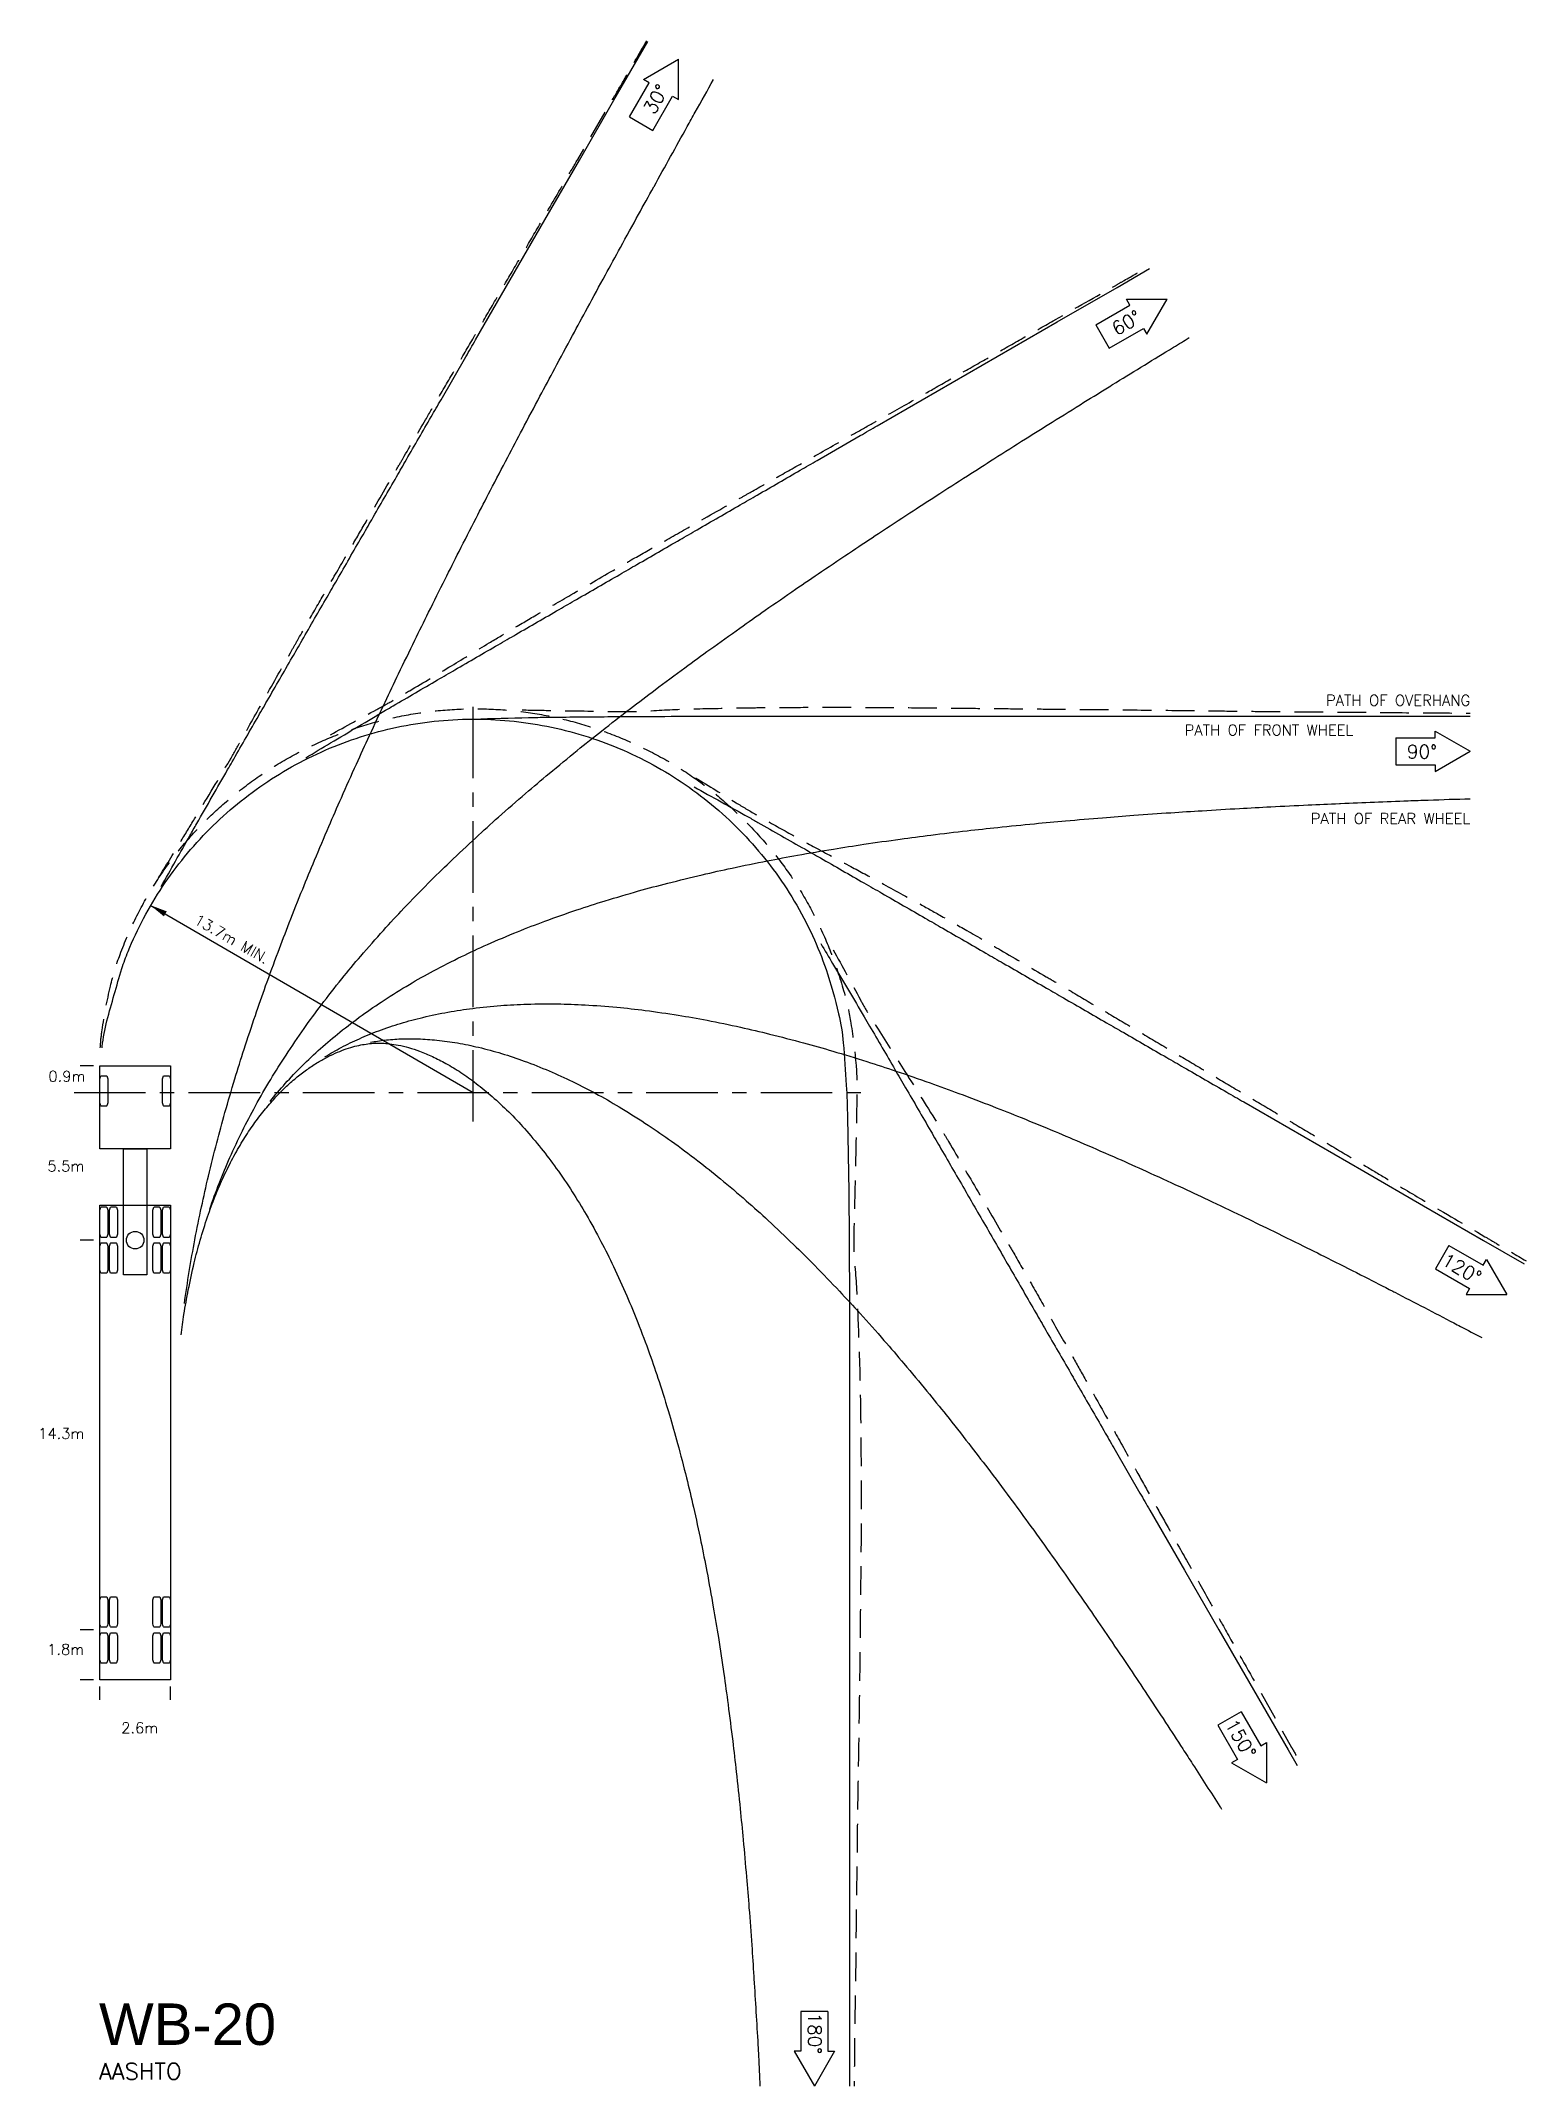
# Model space of a CAD drawing. Extents: x -15.9 to 38.6, y -36.5 to 38.6.
import ezdxf
from ezdxf.enums import TextEntityAlignment as Align

# ---------------------------------------------------------------- set-up
doc = ezdxf.new("R2010")
doc.units = 0
doc.header["$LTSCALE"] = 2.1
doc.header["$MEASUREMENT"] = 0
doc.linetypes.add('CENTER', pattern=[2, 1.25, -0.25, 0.25, -0.25])
doc.linetypes.add('DASHED', pattern=[0.75, 0.5, -0.25])
for name, color, linetype in [('DIMS', 1, 'CONTINUOUS'), ('OVERHANG', 2, 'DASHED'), ('TEXT', 4, 'CONTINUOUS'), ('VEHICLE', 7, 'CONTINUOUS'), ('WHEELS', 3, 'CONTINUOUS')]:
    doc.layers.add(name, color=color, linetype=linetype)
doc.styles.add('SANSSERIF', font='SAS_____.pfb', dxfattribs={"height": 2})
doc.styles.get("Standard").update_dxf_attribs({"font": 'ROMANS.shx', "height": 2})

msp = doc.modelspace()

# ---------------------------------------------------------------- linework, layer by layer
at = {"layer": 'DIMS', "linetype": 'CENTER'}
for p, q in [((0, -1.07), (0, 14.652)), ((-14.647, 0), (14.647, 0))]:
    msp.add_line(p, q, dxfattribs=at)
at = {"layer": 'DIMS'}
for p, q in [((-11.852, 6.873), (0, 0)), ((-13.932, 0.969), (-14.427, 0.969)), ((-13.932, -5.425), (-14.427, -5.425)), ((-13.932, -19.733), (-14.427, -19.733)), ((-13.932, -21.56), (-14.427, -21.56)), ((-13.7, -22.302), (-13.7, -21.807)), ((-11.112, -22.302), (-11.112, -21.807))]:
    msp.add_line(p, q, dxfattribs=at)
msp.add_solid([(-11.352, 6.46), (-11.245, 6.644), (-11.852, 6.873)], dxfattribs=at)
at = {"layer": 'OVERHANG', "flags": 128}
for points in [[(-11.55, 7.87, -0.000961), (-10.75, 9.182, 0.001458), (-10.224, 10.047, 0.000408), (-9.011, 12.058, 0.004825), (-8.91, 12.229, 0.003824), (-8.51, 12.935, -0.001792), (-7.664, 14.445, -0.000124), (-6.642, 16.253, -0.000553), (-6.411, 16.659, -0.00106), (-5.774, 17.774, -0.001082), (-5.144, 18.864, -0.000252), (-4.41, 20.128, -0.00034), (-3.865, 21.064, -0.000036), (-2.847, 22.808, -0.000138), (-2.583, 23.261, -0.000003), (-1.748, 24.69, -0.000005), (-1.299, 25.458, -0.000005), (-0.657, 26.556, 0.000011), (-0.015, 27.655, 0.00012), (0.626, 28.753, -0.000045), (1.268, 29.852, -0.000118), (1.91, 30.95, 0.000076), (2.552, 32.048, 0.000134), (3.418, 33.532, 0.00028), (3.834, 34.245), (5.113, 36.443, -0.000006), (5.529, 37.157, -0.000003), (6.367, 38.598)], [(-5.238, 13.128, -0.001823), (-3.539, 14.056, 0.005632), (-2.992, 14.361, 0.003786), (-2.33, 14.746, 0.001625), (-0.797, 15.66, 0.002018), (0.59, 16.5, -0.003527), (1.385, 16.978, -0.001393), (2.32, 17.529, -0.00103), (3.589, 18.267, -0.000432), (5.241, 19.222, -0.001276), (5.801, 19.544, -0.000249), (6.812, 20.12, -0.000208), (8.023, 20.808, -0.000077), (9.842, 21.84, -0.000346), (10.246, 22.069, -0.000436), (11.358, 22.697, 0.00026), (12.471, 23.325, 0.000049), (13.941, 24.156, 0.000095), (14.695, 24.583, 0.000117), (16.082, 25.367, 0.000194), (16.918, 25.842, 0.000051), (18.029, 26.472, -0.000024), (19.139, 27.102, -0.000032), (20.25, 27.732, 0.000042), (21.36, 28.363, 0.000265), (21.366, 28.366, 0.000001), (23.579, 29.625, 0.000357), (23.89, 29.803, 0.000126), (24.776, 30.309)], [(-13.685, 1.64, -0.02167), (-13.621, 2.278, -0.022286), (-13.312, 3.903, -0.031111), (-12.959, 5.064, -0.025793), (-12.378, 6.407, -0.024286), (-11.708, 7.608, -0.025622), (-10.963, 8.678, -0.024573), (-10.091, 9.696, -0.024612), (-9.123, 10.622, -0.02337), (-8.064, 11.458, -0.023546), (-6.939, 12.185, -0.023927), (-5.739, 12.808, -0.024028), (-4.491, 13.311, -0.024588), (-3.203, 13.69, -0.024291), (-1.869, 13.944, -0.024235), (-0.522, 14.067, -0.024262), (0.828, 14.059, -0.024216), (2.181, 13.92, -0.024552), (3.496, 13.653, -0.023891), (4.772, 13.262, -0.023373), (6.033, 12.741, -0.023833), (7.254, 12.096, -0.0251), (8.348, 11.373, -0.02444), (9.363, 10.548, -0.023152), (10.346, 9.579, -0.02286), (11.24, 8.519, -0.024691), (11.971, 7.463, -0.02456), (12.605, 6.322, -0.023607), (13.147, 5.076, -0.022263), (13.621, 3.644, -0.029778), (13.861, 2.541, -0.017133), (14.051, 0.987, -0.026709), (14.084, -0.017, -0.000307), (14.057, -1.345, -0.000293), (14.027, -2.735, -0.00082), (13.979, -4.732, 0.002321), (13.965, -5.437, 0.027144), (13.997, -6.289, -0.013532), (14.108, -7.993, -0.001152), (14.178, -9.932, -0.003379), (14.196, -10.594, -0.001609), (14.218, -11.916, -0.001627), (14.231, -13.224, -0.001036), (14.241, -15.173, -0.002911), (14.239, -15.866, -0.00025), (14.229, -16.959, -0.000175), (14.213, -18.517, -0.000053), (14.19, -20.763, -0.000296), (14.185, -21.162, -0.000654), (14.176, -21.869, -0.000239), (14.147, -23.803, -0.000693), (14.12, -25.429, 0.001117), (14.104, -26.438, 0.000729), (14.088, -27.752, -0.000516), (14.072, -29.066, -0.00001), (14.057, -30.231, -0.000008), (14.037, -31.689), (14.002, -34.307, 0.001104), (13.994, -34.984, 0.0005), (13.982, -36.478)], [(1.795, 14.041, 0.001592), (2.979, 14.018, 0.000492), (5.167, 13.984, 0.002797), (5.552, 13.98, 0.017003), (6.529, 14.01, -0.010586), (8.097, 14.078, -0.001051), (9.872, 14.114, -0.002382), (10.655, 14.125, -0.001036), (12.206, 14.135, -0.001587), (13.219, 14.136, -0.000632), (14.958, 14.13, -0.001327), (15.786, 14.124, -0.000033), (17.368, 14.109, -0.000053), (18.355, 14.099, -0.000004), (19.639, 14.086, 0.000015), (20.923, 14.073, 0.0001), (22.206, 14.06, -0.000262), (23.489, 14.047, -0.000244), (23.81, 14.044, -0.000035), (26.055, 14.018, -0.000145), (27.338, 14.003, 0.001258), (28.62, 13.988, 0.0003), (29.902, 13.976, -0.000036), (31.184, 13.965, -0.000015), (32.466, 13.954, 0.000051), (33.747, 13.943, 0.000307), (33.778, 13.942, 0.000004), (36.309, 13.923, 0.000305), (36.335, 13.923, 0.000031), (36.591, 13.922)], [(8.153, 11.548, -0.004964), (9.647, 10.634, 0.010243), (10.376, 10.199, 0.002791), (11.519, 9.556, 0.002914), (12.62, 8.953, 0.001859), (13.858, 8.29, -0.002263), (14.875, 7.745, -0.001553), (16.311, 6.961, -0.002724), (17.125, 6.506, -0.001949), (18.121, 5.94, -0.001555), (19.363, 5.22, -0.000436), (21.03, 4.246, -0.001287), (21.593, 3.915, -0.000042), (22.705, 3.256, 0.000045), (23.818, 2.597, 0.000019), (24.929, 1.938, -0.000097), (26.041, 1.28, -0.001017), (27.15, 0.619, 0.000532), (28.26, -0.041, 0.000142), (29.369, -0.7, -0.000129), (30.479, -1.359, -0.000169), (31.587, -2.017, 0.000253), (32.696, -2.676, 0.000315), (33.483, -3.143, 0.000174), (34.913, -3.989, 0.000198), (34.925, -3.996, 0.000001), (37.131, -5.297, 0.000502), (37.567, -5.554, 0.000204), (38.641, -6.184)], [(13.209, 5.237, -0.003777), (14.21, 3.396, 0.014701), (14.477, 2.929, 0.005003), (14.859, 2.318, -0.001958), (15.844, 0.764, -0.000256), (17.099, -1.234, -0.002881), (17.21, -1.413, -0.004202), (17.445, -1.806, -0.0009), (18.527, -3.653, -0.000264), (19.549, -5.406, -0.000934), (19.837, -5.902, -0.001138), (20.442, -6.957, -0.000995), (21.13, -8.166, -0.000421), (21.915, -9.558, -0.000665), (22.411, -10.439, -0.00021), (23.037, -11.559, -0.000204), (23.683, -12.715, -0.000553), (24.39, -13.986, 0.000699), (24.95, -14.991, 0.001165), (25.504, -15.978, -0.000898), (26.224, -17.257, -0.000961), (27.008, -18.664, 0.001566), (27.49, -19.526, 0.000018), (28.126, -20.656, -0.000009), (28.763, -21.786), (30.035, -24.044, 0.000548), (30.092, -24.145, 0.000113), (30.367, -24.631)]]:
    msp.add_lwpolyline(points, format="xyb", dxfattribs=at)
at = {"layer": 'TEXT'}
for p, q in [((6.245, 37.184), (7.53, 37.926)), ((7.53, 36.442), (7.53, 37.926)), ((5.735, 35.807), (6.459, 37.061)), ((6.459, 37.061), (6.245, 37.184)), ((6.592, 35.312), (7.316, 36.566)), ((7.316, 36.566), (7.53, 36.442)), ((5.735, 35.807), (6.592, 35.312)), ((22.851, 28.178), (24.104, 28.902)), ((24.104, 28.902), (23.98, 29.116)), ((23.98, 29.116), (25.465, 29.116)), ((24.723, 27.831), (25.465, 29.116)), ((22.851, 28.178), (23.345, 27.322)), ((23.345, 27.322), (24.599, 28.045)), ((24.599, 28.045), (24.723, 27.831)), ((33.858, 13.014), (33.858, 12.025)), ((33.858, 13.014), (35.306, 13.014)), ((35.306, 13.014), (35.306, 13.262)), ((35.306, 13.262), (36.591, 12.52)), ((33.858, 12.025), (35.306, 12.025)), ((35.306, 11.778), (36.591, 12.52)), ((35.306, 12.025), (35.306, 11.778)), ((35.809, -5.622), (35.315, -6.479)), ((35.809, -5.622), (37.063, -6.346)), ((35.315, -6.479), (36.568, -7.203)), ((37.063, -6.346), (37.187, -6.132)), ((37.187, -6.132), (37.929, -7.417)), ((36.568, -7.203), (36.445, -7.417)), ((36.445, -7.417), (37.929, -7.417)), ((28.181, -22.737), (27.324, -23.232)), ((27.324, -23.232), (28.048, -24.485)), ((28.181, -22.737), (28.905, -23.991)), ((28.905, -23.991), (29.119, -23.867)), ((29.119, -23.867), (29.119, -25.351)), ((28.048, -24.485), (27.834, -24.609)), ((27.834, -24.609), (29.119, -25.351)), ((13.017, -33.745), (12.027, -33.745)), ((12.027, -33.745), (12.027, -35.193)), ((13.017, -33.745), (13.017, -35.193)), ((12.027, -35.193), (11.78, -35.193)), ((11.78, -35.193), (12.522, -36.478)), ((13.264, -35.193), (12.522, -36.478)), ((13.017, -35.193), (13.264, -35.193))]:
    msp.add_line(p, q, dxfattribs=at)
at = {"layer": 'VEHICLE'}
for points in [[(-11.112, 0.969), (-11.112, -2.076), (-13.7, -2.076), (-13.7, 0.969)], [(-11.975, -2.076), (-11.975, -6.703), (-12.838, -6.703), (-12.838, -2.076)], [(-11.112, -4.146), (-11.112, -21.56), (-13.7, -21.56), (-13.7, -4.146)]]:
    msp.add_lwpolyline(points, close=True, dxfattribs=at)
for points in [[(-13.41, -0.346, -0.14), (-13.446, -0.496, -0.24), (-13.466, -0.502), (-13.644, -0.502, -0.24), (-13.664, -0.496, -0.14), (-13.7, -0.346), (-13.7, 0.457, -0.14), (-13.664, 0.607, -0.24), (-13.644, 0.613), (-13.466, 0.613, -0.24), (-13.446, 0.607, -0.14), (-13.41, 0.457)], [(-11.112, -0.346, -0.14), (-11.148, -0.496, -0.24), (-11.168, -0.502), (-11.347, -0.502, -0.24), (-11.367, -0.496, -0.14), (-11.402, -0.346), (-11.402, 0.457, -0.14), (-11.367, 0.607, -0.24), (-11.347, 0.613), (-11.168, 0.613, -0.24), (-11.148, 0.607, -0.14), (-11.112, 0.457)], [(-13.7, -4.363, -0.14), (-13.664, -4.214, -0.24), (-13.644, -4.207), (-13.466, -4.207, -0.24), (-13.446, -4.214, -0.14), (-13.41, -4.363), (-13.41, -5.167, -0.14), (-13.446, -5.316, -0.24), (-13.466, -5.323), (-13.644, -5.323, -0.24), (-13.664, -5.316, -0.14), (-13.7, -5.167)], [(-13.347, -4.363, -0.14), (-13.311, -4.214, -0.24), (-13.291, -4.207), (-13.112, -4.207, -0.24), (-13.092, -4.214, -0.14), (-13.057, -4.363), (-13.057, -5.167, -0.14), (-13.092, -5.316, -0.24), (-13.112, -5.323), (-13.291, -5.323, -0.24), (-13.311, -5.316, -0.14), (-13.347, -5.167)], [(-11.756, -4.363, -0.14), (-11.72, -4.214, -0.24), (-11.7, -4.207), (-11.522, -4.207, -0.24), (-11.502, -4.214, -0.14), (-11.466, -4.363), (-11.466, -5.167, -0.14), (-11.502, -5.316, -0.24), (-11.522, -5.323), (-11.7, -5.323, -0.24), (-11.72, -5.316, -0.14), (-11.756, -5.167)], [(-11.402, -4.363, -0.14), (-11.367, -4.214, -0.24), (-11.347, -4.207), (-11.168, -4.207, -0.24), (-11.148, -4.214, -0.14), (-11.112, -4.363), (-11.112, -5.167, -0.14), (-11.148, -5.316, -0.24), (-11.168, -5.323), (-11.347, -5.323, -0.24), (-11.367, -5.316, -0.14), (-11.402, -5.167)], [(-13.7, -5.682, -0.14), (-13.664, -5.533, -0.24), (-13.644, -5.526), (-13.466, -5.526, -0.24), (-13.446, -5.533, -0.14), (-13.41, -5.682), (-13.41, -6.486, -0.14), (-13.446, -6.635, -0.24), (-13.466, -6.642), (-13.644, -6.642, -0.24), (-13.664, -6.635, -0.14), (-13.7, -6.486)], [(-13.347, -5.682, -0.14), (-13.311, -5.533, -0.24), (-13.291, -5.526), (-13.112, -5.526, -0.24), (-13.092, -5.533, -0.14), (-13.057, -5.682), (-13.057, -6.486, -0.14), (-13.092, -6.635, -0.24), (-13.112, -6.642), (-13.291, -6.642, -0.24), (-13.311, -6.635, -0.14), (-13.347, -6.486)], [(-11.756, -5.682, -0.14), (-11.72, -5.533, -0.24), (-11.7, -5.526), (-11.522, -5.526, -0.24), (-11.502, -5.533, -0.14), (-11.466, -5.682), (-11.466, -6.486, -0.14), (-11.502, -6.635, -0.24), (-11.522, -6.642), (-11.7, -6.642, -0.24), (-11.72, -6.635, -0.14), (-11.756, -6.486)], [(-11.402, -5.682, -0.14), (-11.367, -5.533, -0.24), (-11.347, -5.526), (-11.168, -5.526, -0.24), (-11.148, -5.533, -0.14), (-11.112, -5.682), (-11.112, -6.486, -0.14), (-11.148, -6.635, -0.24), (-11.168, -6.642), (-11.347, -6.642, -0.24), (-11.367, -6.635, -0.14), (-11.402, -6.486)], [(-13.7, -18.672, -0.14), (-13.664, -18.523, -0.24), (-13.644, -18.516), (-13.466, -18.516, -0.24), (-13.446, -18.523, -0.14), (-13.41, -18.672), (-13.41, -19.476, -0.14), (-13.446, -19.625, -0.24), (-13.466, -19.632), (-13.644, -19.632, -0.24), (-13.664, -19.625, -0.14), (-13.7, -19.476)], [(-13.347, -18.672, -0.14), (-13.311, -18.523, -0.24), (-13.291, -18.516), (-13.112, -18.516, -0.24), (-13.092, -18.523, -0.14), (-13.057, -18.672), (-13.057, -19.476, -0.14), (-13.092, -19.625, -0.24), (-13.112, -19.632), (-13.291, -19.632, -0.24), (-13.311, -19.625, -0.14), (-13.347, -19.476)], [(-11.756, -18.672, -0.14), (-11.72, -18.523, -0.24), (-11.7, -18.516), (-11.522, -18.516, -0.24), (-11.502, -18.523, -0.14), (-11.466, -18.672), (-11.466, -19.476, -0.14), (-11.502, -19.625, -0.24), (-11.522, -19.632), (-11.7, -19.632, -0.24), (-11.72, -19.625, -0.14), (-11.756, -19.476)], [(-11.402, -18.672, -0.14), (-11.367, -18.523, -0.24), (-11.347, -18.516), (-11.168, -18.516, -0.24), (-11.148, -18.523, -0.14), (-11.112, -18.672), (-11.112, -19.476, -0.14), (-11.148, -19.625, -0.24), (-11.168, -19.632), (-11.347, -19.632, -0.24), (-11.367, -19.625, -0.14), (-11.402, -19.476)], [(-13.7, -19.991, -0.14), (-13.664, -19.842, -0.24), (-13.644, -19.835), (-13.466, -19.835, -0.24), (-13.446, -19.842, -0.14), (-13.41, -19.991), (-13.41, -20.795, -0.14), (-13.446, -20.944, -0.24), (-13.466, -20.951), (-13.644, -20.951, -0.24), (-13.664, -20.944, -0.14), (-13.7, -20.795)], [(-13.347, -19.991, -0.14), (-13.311, -19.842, -0.24), (-13.291, -19.835), (-13.112, -19.835, -0.24), (-13.092, -19.842, -0.14), (-13.057, -19.991), (-13.057, -20.795, -0.14), (-13.092, -20.944, -0.24), (-13.112, -20.951), (-13.291, -20.951, -0.24), (-13.311, -20.944, -0.14), (-13.347, -20.795)], [(-11.756, -19.991, -0.14), (-11.72, -19.842, -0.24), (-11.7, -19.835), (-11.522, -19.835, -0.24), (-11.502, -19.842, -0.14), (-11.466, -19.991), (-11.466, -20.795, -0.14), (-11.502, -20.944, -0.24), (-11.522, -20.951), (-11.7, -20.951, -0.24), (-11.72, -20.944, -0.14), (-11.756, -20.795)], [(-11.402, -19.991, -0.14), (-11.367, -19.842, -0.24), (-11.347, -19.835), (-11.168, -19.835, -0.24), (-11.148, -19.842, -0.14), (-11.112, -19.991), (-11.112, -20.795, -0.14), (-11.148, -20.944, -0.24), (-11.168, -20.951), (-11.347, -20.951, -0.24), (-11.367, -20.944, -0.14), (-11.402, -20.795)]]:
    msp.add_lwpolyline(points, format="xyb", close=True, dxfattribs=at)
msp.add_circle((-12.406, -5.425), 0.323, dxfattribs=at)
at = {"layer": 'WHEELS', "flags": 128}
for points in [[(-11.451, 7.555, -0.000315), (-10.398, 9.421, -0.001315), (-10.145, 9.867, -0.000071), (-9.012, 11.847, -0.000491), (-8.847, 12.135, -0.000081), (-7.931, 13.728, -0.0002), (-7.558, 14.376, -0.000032), (-6.643, 15.962, -0.00008), (-6.275, 16.6, -0.000013), (-5.362, 18.182, -0.000032), (-4.998, 18.814, -0.000005), (-4.086, 20.393, -0.000013), (-3.723, 21.022, -0.000002), (-2.813, 22.599, -0.000005), (-2.451, 23.226, -0.000001), (-1.542, 24.801, -0.000002), (-1.18, 25.427, 0), (-0.271, 27.001, -0.000001), (0.09, 27.627), (1.359, 29.826), (2.629, 32.024), (3.897, 34.222), (5.166, 36.419), (6.41, 38.573)], [(-10.598, -7.745, -0.006209), (-10.42, -6.571, -0.006253), (-10.215, -5.41, -0.005623), (-9.971, -4.205, -0.005971), (-9.716, -3.075, -0.004985), (-9.411, -1.852, -0.005469), (-9.11, -0.742, -0.004351), (-8.749, 0.492, -0.004881), (-8.407, 1.587, -0.003755), (-7.995, 2.826, -0.004279), (-7.617, 3.908, -0.003214), (-7.161, 5.15, -0.003706), (-6.751, 6.221, -0.002736), (-6.258, 7.462, -0.003182), (-5.822, 8.524, -0.002319), (-5.297, 9.762, -0.002714), (-4.838, 10.815, -0.001959), (-4.285, 12.05, -0.002304), (-3.807, 13.096, -0.001651), (-3.232, 14.328, -0.001953), (-2.738, 15.366, -0.001386), (-2.142, 16.595, -0.001648), (-1.635, 17.627, -0.001154), (-1.031, 18.839, -0.001371), (-0.518, 19.856, -0.000987), (0.104, 21.073, -0.001165), (0.634, 22.101, -0.000828), (1.268, 23.315, -0.000981), (1.806, 24.338, -0.000692), (2.449, 25.552, -0.000824), (2.993, 26.57, -0.00058), (3.644, 27.781, -0.000691), (4.193, 28.796, -0.000487), (4.851, 30.005, -0.00058), (5.405, 31.018, -0.000408), (6.068, 32.225, -0.000486), (6.625, 33.236, -0.000342), (6.636, 33.255, -0.000003), (7.854, 35.451, -0.000691), (8.149, 35.981, -0.000305), (8.821, 37.181)], [(-6.141, 12.282, -0.003969), (-5.233, 12.83, -0.00019), (-3.213, 14.027, -0.001402), (-2.939, 14.189, -0.000223), (-1.306, 15.143, -0.000578), (-0.674, 15.51, -0.000096), (0.917, 16.433, -0.000235), (1.568, 16.81, -0.000038), (3.155, 17.728, -0.000095), (3.794, 18.097, -0.000015), (5.378, 19.012, -0.000038), (6.01, 19.378, -0.000006), (7.591, 20.291, -0.000015), (8.22, 20.654, -0.000002), (9.799, 21.566, -0.000006), (10.426, 21.928, -0.000001), (12.003, 22.838, -0.000002), (12.629, 23.2, 0), (14.205, 24.11, -0.000001), (14.831, 24.471), (17.031, 25.741), (19.231, 27.012), (21.431, 28.281), (23.63, 29.551), (24.818, 30.237)], [(-9.671, -4.292, -0.011514), (-9.324, -3.339, -0.011344), (-8.927, -2.388, -0.010506), (-8.471, -1.417, -0.010867), (-7.991, -0.498, -0.00938), (-7.429, 0.478, -0.010016), (-6.868, 1.371, -0.008223), (-6.207, 2.343, -0.009), (-5.573, 3.209, -0.007113), (-4.823, 4.168, -0.007942), (-4.125, 5.006, -0.006097), (-3.297, 5.946, -0.006915), (-2.545, 6.756, -0.005191), (-1.65, 7.674, -0.005961), (-0.854, 8.455, -0.0044), (0.096, 9.349, -0.005101), (0.929, 10.105, -0.003717), (1.924, 10.975, -0.004341), (2.788, 11.706, -0.003132), (3.82, 12.554, -0.003679), (4.708, 13.264, -0.002636), (5.771, 14.091, -0.003114), (6.679, 14.78, -0.002209), (7.767, 15.59, -0.002624), (8.69, 16.262, -0.001835), (9.786, 17.045, -0.002181), (10.714, 17.697, -0.001568), (11.832, 18.47, -0.001851), (12.784, 19.119, -0.001315), (13.917, 19.881, -0.001558), (14.876, 20.518, -0.001099), (16.021, 21.269, -0.001308), (16.986, 21.896, -0.000921), (18.14, 22.638, -0.001097), (19.111, 23.257, -0.000772), (20.272, 23.991, -0.00092), (21.249, 24.604, -0.000647), (22.416, 25.331, -0.000771), (23.396, 25.939, -0.000542), (23.461, 25.979, -0.000017), (25.552, 27.262, -0.001084), (25.7, 27.353, -0.000277), (26.28, 27.705)], [(-13.619, 1.64, -0.000619), (-13.615, 1.682, -0.040684), (-13.442, 2.628, -0.008055), (-12.893, 4.544, -0.024025), (-12.668, 5.173, -0.024632), (-12.096, 6.387, -0.024213), (-11.397, 7.559, -0.024943), (-10.591, 8.649, -0.024537), (-9.667, 9.671, -0.025122), (-8.655, 10.588, -0.024815), (-7.543, 11.41, -0.025236), (-6.363, 12.111, -0.02502), (-5.108, 12.696, -0.02531), (-3.806, 13.149, -0.025163), (-2.458, 13.471, -0.025359), (-1.089, 13.654, -0.025261), (0.297, 13.699, -0.025392), (1.677, 13.603, -0.025326), (3.044, 13.367, -0.025413), (4.378, 12.995, -0.02537), (5.67, 12.489, -0.025428), (6.902, 11.854, -0.025399), (8.065, 11.098, -0.025437), (9.144, 10.227, -0.025418), (10.131, 9.251, -0.025444), (11.012, 8.181, -0.025431), (11.781, 7.025, -0.025448), (12.452, 5.754, -0.027354), (12.948, 4.512, -0.023536), (13.412, 2.883, -0.036839), (13.582, 1.814, -0.006888), (13.691, 0.262, -0.009078), (13.736, -0.918, -0.000533), (13.777, -3.114, -0.002327), (13.784, -3.617, -0.000259), (13.8, -5.686, -0.000933), (13.803, -6.261, -0.000159), (13.809, -8.104, -0.000385), (13.811, -8.867, -0.000063), (13.813, -10.705, -0.000156), (13.814, -11.449, -0.000025), (13.815, -13.28, -0.000063), (13.815, -14.014, -0.00001), (13.816, -15.841, -0.000025), (13.816, -16.57, -0.000004), (13.816, -18.394, -0.00001), (13.816, -19.12, -0.000002), (13.816, -20.941, -0.000004), (13.816, -21.665, -0.000001), (13.816, -23.485, -0.000002), (13.816, -24.208), (13.816, -26.75), (13.816, -29.29), (13.816, -31.83), (13.816, -34.37), (13.816, -36.478)], [(0.28, 13.718, -0.001009), (2.281, 13.764, -0.002839), (2.993, 13.775, -0.000211), (5.222, 13.795, -0.001109), (5.646, 13.798, -0.000192), (7.49, 13.805, -0.00046), (8.259, 13.807, -0.000076), (10.097, 13.81, -0.000187), (10.844, 13.811, -0.00003), (12.677, 13.812, -0.000075), (13.412, 13.813, -0.000012), (15.24, 13.813, -0.00003), (15.97, 13.813, -0.000005), (17.794, 13.813, -0.000012), (18.52, 13.813, -0.000002), (20.342, 13.813, -0.000005), (21.067, 13.813, -0.000001), (22.887, 13.813, -0.000002), (23.61, 13.813, 0), (25.429, 13.813, -0.000001), (26.152, 13.813), (28.692, 13.813), (31.232, 13.813), (33.772, 13.813), (36.311, 13.813), (36.591, 13.813)], [(-7.456, -0.336, -0.014722), (-6.896, 0.327, -0.014496), (-6.289, 0.965, -0.01337), (-5.601, 1.613, -0.013603), (-4.891, 2.212, -0.011856), (-4.077, 2.831, -0.012433), (-3.273, 3.383, -0.010331), (-2.344, 3.96, -0.011133), (-1.459, 4.459, -0.008894), (-0.431, 4.985, -0.009809), (0.519, 5.427, -0.007593), (1.629, 5.898, -0.008534), (2.63, 6.284, -0.006445), (3.806, 6.698, -0.007353), (4.846, 7.033, -0.00545), (6.072, 7.393, -0.006289), (7.142, 7.679, -0.004596), (8.407, 7.989, -0.005349), (9.498, 8.234, -0.003868), (10.792, 8.498, -0.004531), (11.9, 8.706, -0.003251), (13.217, 8.931, -0.003835), (14.336, 9.106, -0.002722), (15.67, 9.297, -0.00323), (16.797, 9.445, -0.00226), (18.128, 9.605, -0.002684), (19.25, 9.728, -0.001931), (20.598, 9.863, -0.002278), (21.742, 9.969, -0.001618), (23.098, 10.083, -0.001917), (24.244, 10.171, -0.001352), (25.607, 10.267, -0.001609), (26.754, 10.341, -0.001133), (28.121, 10.422, -0.001349), (29.27, 10.484, -0.00095), (30.64, 10.552, -0.001131), (31.79, 10.604, -0.000796), (31.833, 10.606, -0.000014), (34.314, 10.705, -0.001601), (35.051, 10.732, -0.000766), (36.591, 10.781)], [(8.104, 11.217, -0.000354), (10.094, 10.11, -0.001961), (10.452, 9.909, -0.00027), (12.167, 8.934, -0.000801), (12.744, 8.605, -0.000135), (14.342, 7.688, -0.000329), (15, 7.31, -0.000054), (16.591, 6.394, -0.000133), (17.234, 6.023, -0.000021), (18.819, 5.109, -0.000053), (19.454, 4.743, -0.000008), (21.036, 3.83, -0.000021), (21.667, 3.466, -0.000003), (23.246, 2.554, -0.000008), (23.874, 2.192, -0.000001), (25.451, 1.281, -0.000003), (26.078, 0.919, -0.000001), (27.654, 0.009, -0.000001), (28.28, -0.352), (30.481, -1.623), (32.681, -2.893), (34.881, -4.163), (37.08, -5.433), (38.576, -6.296)], [(12.752, 5.459, -0.003436), (13.192, 4.728, -0.000232), (14.351, 2.771, -0.001345), (14.549, 2.434, -0.000236), (15.479, 0.841, -0.000562), (15.869, 0.17, -0.000093), (16.792, -1.421, -0.000229), (17.168, -2.071, -0.000037), (18.087, -3.658, -0.000092), (18.456, -4.297, -0.000015), (19.371, -5.88, -0.000037), (19.736, -6.513, -0.000006), (20.649, -8.093, -0.000015), (21.012, -8.723, -0.000002), (21.924, -10.301, -0.000006), (22.286, -10.929, -0.000001), (23.196, -12.505, -0.000002), (23.558, -13.132, 0), (24.468, -14.707, -0.000001), (24.829, -15.333), (26.099, -17.534), (27.369, -19.733), (28.639, -21.933), (29.909, -24.132), (30.239, -24.704)], [(-5.447, 1.299, -0.016834), (-4.841, 1.648, -0.016994), (-4.178, 1.971, -0.016179), (-3.461, 2.264, -0.015347), (-2.665, 2.532, -0.015149), (-1.844, 2.754, -0.013532), (-0.925, 2.946, -0.013861), (-0.017, 3.085, -0.011738), (1.008, 3.188, -0.012432), (1.98, 3.239, -0.010069), (3.087, 3.247, -0.010969), (4.103, 3.211, -0.008573), (5.27, 3.124, -0.009552), (6.314, 3.009, -0.007263), (7.521, 2.834, -0.008235), (8.581, 2.647, -0.006132), (9.813, 2.392, -0.007045), (10.88, 2.142, -0.005165), (12.126, 1.818, -0.005993), (13.193, 1.515, -0.004343), (14.447, 1.131, -0.005087), (15.51, 0.783, -0.003638), (16.766, 0.347, -0.004293), (17.824, -0.038, -0.003024), (19.064, -0.511, -0.003575), (20.108, -0.925, -0.002584), (21.353, -1.436, -0.003039), (22.406, -1.883, -0.002165), (23.648, -2.424, -0.002559), (24.693, -2.892, -0.001808), (25.932, -3.46, -0.002149), (26.97, -3.946, -0.001515), (28.204, -4.534, -0.001802), (29.238, -5.035, -0.001269), (30.466, -5.64, -0.001511), (31.496, -6.154, -0.001063), (32.72, -6.773, -0.001267), (33.746, -7.298, -0.000891), (33.827, -7.34, -0.000033), (35.988, -8.463, -0.001774), (36.237, -8.593, -0.000568), (37.012, -9.004)], [(-10.723, -8.905, -0.005001), (-10.614, -8.148, -0.010578), (-10.455, -7.25, -0.009537), (-10.239, -6.262, -0.012027), (-10.02, -5.429, -0.011455), (-9.748, -4.567, -0.01324), (-9.47, -3.816, -0.013136), (-9.15, -3.074, -0.014249), (-8.822, -2.416, -0.014592), (-8.466, -1.793, -0.015078), (-8.101, -1.235, -0.015849), (-7.721, -0.726, -0.01575), (-7.333, -0.269, -0.016936), (-6.945, 0.131, -0.016282), (-6.551, 0.488, -0.017888), (-6.17, 0.788, -0.016685), (-5.784, 1.051, -0.018739), (-5.424, 1.26, -0.016962), (-5.062, 1.437, -0.019465), (-4.736, 1.568, -0.017165), (-4.414, 1.671, -0.019726), (-4.128, 1.74, -0.017905), (-3.864, 1.782, -0.018767), (-3.61, 1.804, -0.021511), (-3.359, 1.806, -0.018048), (-3.061, 1.784, -0.022938), (-2.756, 1.736, -0.017883), (-2.37, 1.644, -0.022019), (-1.973, 1.513, -0.017813), (-1.495, 1.314, -0.020143), (-1.001, 1.062, -0.017413), (-0.454, 0.729, -0.017884), (0.113, 0.326, -0.016546), (0.695, -0.151, -0.015586), (1.302, -0.717, -0.015294), (1.884, -1.331, -0.013415), (2.495, -2.055, -0.013809), (3.049, -2.789, -0.011447), (3.636, -3.654, -0.012234), (4.146, -4.489, -0.009711), (4.69, -5.473, -0.010682), (5.147, -6.387, -0.008206), (5.638, -7.467, -0.009223), (6.04, -8.443, -0.006915), (6.474, -9.597, -0.007898), (6.823, -10.619, -0.005816), (7.201, -11.832, -0.006734), (7.501, -12.888, -0.004873), (7.827, -14.145, -0.005703), (8.083, -15.225, -0.004049), (8.359, -16.5, -0.004759), (8.575, -17.589, -0.00346), (8.811, -18.896, -0.004052), (8.997, -20.016, -0.002899), (9.197, -21.343, -0.003417), (9.353, -22.47, -0.002421), (9.523, -23.812, -0.002871), (9.654, -24.946, -0.002029), (9.797, -26.297, -0.00241), (9.908, -27.436, -0.0017), (10.028, -28.795, -0.002021), (10.121, -29.939, -0.001424), (10.222, -31.303, -0.001695), (10.299, -32.449, -0.001193), (10.305, -32.542, -0.000046), (10.45, -34.966, -0.002374), (10.473, -35.384, -0.000907), (10.525, -36.478)], [(-3.764, 1.839, -0.020206), (-3.251, 1.918, -0.017661), (-2.659, 1.963, -0.018733), (-2.025, 1.964, -0.01703), (-1.33, 1.917, -0.016796), (-0.579, 1.814, -0.016036), (0.198, 1.655, -0.014726), (1.044, 1.427, -0.014741), (1.875, 1.149, -0.012723), (2.788, 0.787, -0.013266), (3.645, 0.395, -0.010883), (4.597, -0.097, -0.01173), (5.458, -0.594, -0.009248), (6.424, -1.205, -0.010229), (7.276, -1.792, -0.007823), (8.238, -2.509, -0.008826), (9.07, -3.172, -0.006598), (10.019, -3.977, -0.007555), (10.826, -4.703, -0.005553), (11.753, -5.581, -0.006429), (12.536, -6.359, -0.004666), (13.439, -7.298, -0.005457), (14.196, -8.116, -0.003907), (15.076, -9.105, -0.004607), (15.808, -9.956, -0.003243), (16.654, -10.972, -0.003834), (17.358, -11.842, -0.002769), (18.188, -12.895, -0.003257), (18.882, -13.799, -0.002321), (19.693, -14.879, -0.002743), (20.37, -15.8, -0.001939), (21.165, -16.903, -0.002303), (21.826, -17.836, -0.001625), (22.605, -18.955, -0.001933), (23.253, -19.901, -0.001362), (24.019, -21.034, -0.001621), (24.656, -21.989, -0.001141), (25.41, -23.132, -0.001359), (26.039, -24.096, -0.000956), (26.403, -24.66, -0.000347), (27.403, -26.218, -0.001593), (27.406, -26.222, -0.000079), (27.461, -26.309)]]:
    msp.add_lwpolyline(points, format="xyb", dxfattribs=at)

# ---------------------------------------------------------------- texts
at = {"layer": 'TEXT'}
for s, rotation, p in [('30%%d', 60, (6.645, 35.858)), ('60%%d', 30, (23.619, 27.761)), ('120%%d', 330, (35.493, -6.3)), ('150%%d', 300, (27.572, -23.183)), ('180%%d', 270, (12.29, -33.781))]:
    msp.add_text(s, height=0.4947, rotation=rotation, dxfattribs=at).set_placement(p)
for s, height, p in [('PATH OF OVERHANG', 0.39578, (36.591, 14.193)), ('PATH OF FRONT WHEEL', 0.39578, (32.301, 13.1)), ('PATH OF REAR WHEEL', 0.39578, (36.591, 9.852)), ('0.9m', 0.3958, (-14.234, 0.395)), ('5.5m', 0.3958, (-14.271, -2.903)), ('14.3m', 0.3958, (-14.271, -12.719)), ('1.8m', 0.3958, (-14.278, -20.646)), ('2.6m', 0.3958, (-11.561, -23.525))]:
    msp.add_text(s, height=height, dxfattribs=at).set_placement(p, align=Align.RIGHT)
for s, height, p in [('90%%d', 0.4947, (34.27, 12.258)), ('AASHTO', 0.6089, (-13.732, -36.24))]:
    msp.add_text(s, height=height, dxfattribs=at).set_placement(p)
msp.add_text('13.7m MIN.', height=0.3958, rotation=330, dxfattribs=at).set_placement((-7.636, 4.698), align=Align.RIGHT)
at = {"layer": 'TEXT', "style": 'SANSSERIF'}
msp.add_text('WB-20', height=1.5222, dxfattribs=at).set_placement((-13.732, -34.967))

doc.saveas('drawing.dxf')
